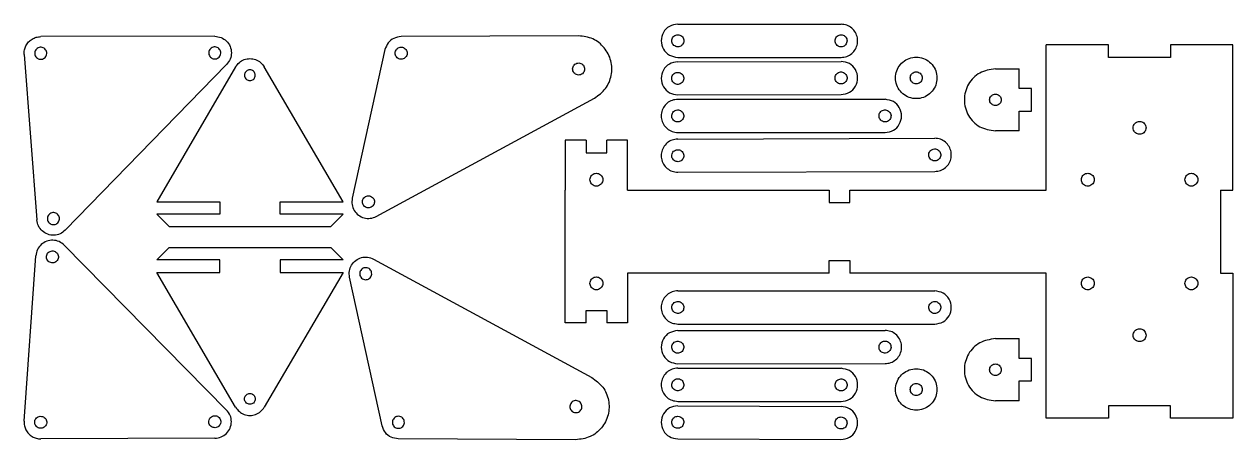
# Model space of a CAD drawing. Extents: x 10 to 504, y 10 to 111.
# Drawn here: x 10.1 to 301.7, y 10 to 110.3 of the extents above; entities that cross this region are included whole.
import ezdxf

# ---------------------------------------------------------------- set-up
doc = ezdxf.new("R2010")
doc.units = 0
doc.layers.add('Layer_1', color=7, linetype='CONTINUOUS')

msp = doc.modelspace()

# ---------------------------------------------------------------- linework, layer by layer
at = {"layer": 'Layer_1', "color": 7}
for p, q in [((167.770306, 110.270444), (207.169799, 110.258557)), ((56.042184, 107.347361), (14.042582, 107.270117)), ((143.817987, 107.465282), (101.004988, 107.269907)), ((169.194989, 106.006181), (169.194989, 106.006181)), ((208.594891, 105.995994), (208.594891, 105.995994)), ((256.69745, 70.271338), (256.69745, 105.270087)), ((271.697443, 105.270087), (256.69745, 105.270087)), ((271.697443, 102.269983), (271.697443, 105.270087)), ((286.697436, 105.270087), (286.697436, 102.269983)), ((301.697164, 105.270087), (286.697436, 105.270087)), ((301.697164, 70.271338), (301.697164, 105.270087)), ((10.061776, 102.964595), (13.117224, 63.081498)), ((12.643364, 103.621716), (12.643364, 103.621716)), ((54.643327, 103.700615), (54.643327, 103.700615)), ((97.117048, 104.131451), (89.216715, 68.290752)), ((102.457137, 103.48612), (102.457137, 103.48612)), ((167.767995, 102.269113), (207.168073, 102.259809)), ((286.697436, 102.269983), (271.697443, 102.269983)), ((19.969806, 60.593769), (58.914525, 100.556695)), ((61.080407, 99.979848), (42.032032, 67.458441)), ((64.53199, 99.258365), (64.53199, 99.258365)), ((87.032011, 67.458441), (67.983372, 99.979848)), ((145.288453, 99.682163), (145.288453, 99.682163)), ((167.757187, 101.209962), (207.156979, 101.309063)), ((244.41454, 99.526259), (250.114527, 99.526259)), ((250.114527, 94.724081), (250.114527, 99.526259)), ((169.211968, 97.085954), (169.211968, 97.085954)), ((208.611789, 97.185504), (208.611789, 97.185504)), ((226.763882, 97.316867), (226.763882, 97.316867)), ((230.313875, 97.316867), (230.313875, 97.316867)), ((253.114525, 94.724081), (250.114527, 94.724081)), ((253.114525, 89.323946), (253.114525, 94.724081)), ((95.028257, 63.914056), (147.665585, 92.432361)), ((167.773694, 92.151326), (217.77351, 92.155451)), ((167.777363, 93.209827), (207.177129, 93.30893)), ((245.814526, 92.025125), (245.814526, 92.025125)), ((250.114527, 84.524414), (250.114527, 89.323946)), ((250.114527, 89.323946), (253.114525, 89.323946)), ((168.786001, 87.112751), (168.786001, 87.112751)), ((218.78594, 87.11709), (218.78594, 87.11709)), ((280.74732, 85.270141), (280.74732, 85.270141)), ((145.636967, 82.270169), (140.636881, 82.270169)), ((140.636881, 82.270169), (140.636881, 70.271338)), ((145.636967, 82.270169), (145.636967, 79.2698)), ((155.636874, 82.270169), (150.637053, 82.270169)), ((150.637053, 79.2698), (150.637053, 82.270169)), ((155.636874, 70.271338), (155.636874, 82.270169)), ((167.760188, 82.563822), (229.758715, 82.752276)), ((167.774244, 84.151026), (217.773986, 84.155227)), ((250.114527, 84.524414), (244.41454, 84.524414)), ((145.636967, 79.2698), (150.637053, 79.2698)), ((168.822616, 79.563475), (168.822616, 79.563475)), ((230.822265, 79.750951), (230.822265, 79.750951)), ((167.784561, 74.563642), (229.783089, 74.752096)), ((140.636881, 50.271524), (140.636881, 70.271338)), ((149.686983, 72.770164), (149.686983, 72.770164)), ((155.636874, 70.271338), (204.297461, 70.271338)), ((204.297461, 70.271338), (204.297461, 67.270969)), ((209.297467, 67.270969), (209.297467, 70.271338)), ((209.297467, 70.271338), (256.69745, 70.271338)), ((268.247347, 72.770164), (268.247347, 72.770164)), ((293.247297, 72.770164), (293.247297, 72.770164)), ((298.697324, 70.271338), (301.697164, 70.271338)), ((298.697324, 70.271338), (298.697324, 50.271524)), ((42.032032, 67.458441), (57.23205, 67.458441)), ((57.23205, 67.458441), (57.23205, 64.458443)), ((71.831993, 64.458443), (71.831993, 67.458441)), ((71.831993, 67.458441), (87.032011, 67.458441)), ((94.556655, 67.646656), (94.556655, 67.646656)), ((204.297461, 67.270969), (209.297467, 67.270969)), ((57.23205, 64.458443), (42.032032, 64.458443)), ((42.032032, 64.458443), (45.032137, 61.458444)), ((87.032011, 64.458443), (71.831993, 64.458443)), ((84.031906, 61.458444), (87.032011, 64.458443)), ((15.698787, 63.738571), (15.698787, 63.738571)), ((45.032137, 61.458444), (84.031906, 61.458444)), ((19.731452, 56.974625), (58.898932, 17.231736)), ((42.031652, 53.423076), (45.031756, 56.423074)), ((45.031756, 56.423074), (84.031526, 56.423074)), ((84.031526, 56.423074), (87.03163, 53.423076)), ((10.060249, 14.550379), (12.89265, 54.451512)), ((15.441012, 54.324069), (15.441012, 54.324069)), ((57.231669, 53.423076), (42.031652, 53.423076)), ((57.231669, 50.423077), (57.231669, 53.423076)), ((87.03163, 53.423076), (71.831613, 53.423076)), ((71.831613, 53.423076), (71.831613, 50.423077)), ((94.378167, 53.627333), (147.000098, 25.082067)), ((204.297461, 50.271524), (204.297461, 53.269248)), ((204.297461, 53.269248), (209.297467, 53.269248)), ((209.297467, 53.269248), (209.297467, 50.271524)), ((42.031652, 50.423077), (57.231669, 50.423077)), ((61.080026, 17.90167), (42.031652, 50.423077)), ((87.03163, 50.423077), (67.982991, 17.90167)), ((71.831613, 50.423077), (87.03163, 50.423077)), ((93.859242, 50.529226), (93.859242, 50.529226)), ((140.636881, 38.270049), (140.636881, 50.271524)), ((155.636874, 50.271524), (155.636874, 38.270049)), ((204.297461, 50.271524), (155.636874, 50.271524)), ((256.69745, 50.271524), (209.297467, 50.271524)), ((256.69745, 15.269866), (256.69745, 50.271524)), ((298.697324, 50.271524), (301.697164, 50.271524)), ((301.697164, 50.271524), (301.697164, 15.269866)), ((96.445868, 13.407885), (88.563644, 49.253735)), ((149.686983, 47.770212), (149.686983, 47.770212)), ((268.247347, 47.770212), (268.247347, 47.770212)), ((293.247297, 47.770212), (293.247297, 47.770212)), ((167.772426, 45.972859), (229.773497, 45.958068)), ((145.636967, 38.270049), (145.636967, 41.270417)), ((145.636967, 41.270417), (150.637053, 41.270417)), ((150.637053, 41.270417), (150.637053, 38.270049)), ((168.754787, 43.038539), (168.754787, 43.038539)), ((230.75476, 43.024585), (230.75476, 43.024585)), ((145.636967, 38.270049), (140.636881, 38.270049)), ((155.636874, 38.270049), (150.637053, 38.270049)), ((167.771559, 37.971977), (229.770577, 37.958862)), ((167.769407, 36.385227), (217.770073, 36.417208)), ((280.74732, 35.270235), (280.74732, 35.270235)), ((244.414221, 34.447739), (250.114207, 34.447739)), ((250.114207, 29.645561), (250.114207, 34.447739)), ((168.815349, 31.378261), (168.815349, 31.378261)), ((218.815289, 31.409618), (218.815289, 31.409618)), ((253.114206, 29.645561), (250.114207, 29.645561)), ((253.114206, 24.245426), (253.114206, 29.645561)), ((167.774753, 28.385358), (217.775305, 28.417449)), ((167.779418, 27.326699), (207.179496, 27.286619)), ((245.814207, 26.946604), (245.814207, 26.946604)), ((169.108199, 23.897665), (169.108199, 23.897665)), ((208.508086, 23.857532), (208.508086, 23.857532)), ((250.114207, 19.445894), (250.114207, 24.245426)), ((250.114207, 24.245426), (253.114206, 24.245426)), ((226.764574, 22.183949), (226.764574, 22.183949)), ((230.314566, 22.183949), (230.314566, 22.183949)), ((64.531609, 18.623153), (64.531609, 18.623153)), ((144.574074, 18.467032), (144.574074, 18.467032)), ((167.770798, 19.327809), (207.170609, 19.287615)), ((167.780823, 18.267045), (207.179981, 18.110065)), ((250.114207, 19.445894), (244.414221, 19.445894)), ((286.697436, 18.270235), (271.697443, 18.270235)), ((271.697443, 18.270235), (271.697443, 15.269866)), ((286.697436, 15.269866), (286.697436, 18.270235)), ((101.740755, 14.685648), (101.740755, 14.685648)), ((169.145246, 14.710458), (169.145246, 14.710458)), ((271.697443, 15.269866), (256.69745, 15.269866)), ((301.697164, 15.269866), (286.697436, 15.269866)), ((12.608764, 14.424596), (12.608764, 14.424596)), ((54.608408, 14.580603), (54.608408, 14.580603)), ((208.5449, 14.551636), (208.5449, 14.551636)), ((56.064634, 10.423757), (14.065144, 10.268132)), ((143.144722, 10.04991), (100.331559, 10.269205)), ((167.747847, 10.269364), (207.147686, 10.109824))]:
    msp.add_line(p, q, dxfattribs=at)
for points, knots in [([(167.770129, 110.269508), (167.065407, 110.159235), (165.676847, 109.941959), (164.148318, 108.351346), (163.581594, 106.270594), (164.147249, 104.189551), (165.674961, 102.598153), (167.063409, 102.380163), (167.768074, 102.269529)], [0, 0, 0, 0, 2.090407, 4.118865, 6.209271, 8.299678, 10.328136, 12.418543, 12.418543, 12.418543, 12.418543]), ([(207.167976, 102.259343), (207.635923, 102.30669), (208.565113, 102.400706), (209.79353, 103.136411), (210.707046, 104.214391), (211.191776, 105.549945), (211.19214, 106.966651), (210.708097, 108.302455), (209.795134, 109.380903), (208.567096, 110.11724), (207.637954, 110.211734), (207.170031, 110.259321)], [0, 0, 0, 0, 1.396561, 2.773115, 4.169676, 5.566236, 6.942791, 8.339352, 9.735912, 11.112467, 12.509027, 12.509027, 12.509027, 12.509027]), ([(10.061627, 102.963977), (10.062813, 103.331914), (10.065174, 104.064457), (10.446063, 105.111019), (11.074674, 106.020389), (11.93206, 106.718241), (12.945603, 107.179866), (13.675715, 107.23955), (14.04243, 107.269528)], [0, 0, 0, 0, 1.096799, 2.183672, 3.280471, 4.377269, 5.464143, 6.560942, 6.560942, 6.560942, 6.560942]), ([(56.042384, 107.348402), (56.566774, 107.289154), (57.606295, 107.171704), (58.934067, 106.258731), (59.831585, 104.947662), (60.147046, 103.390444), (59.877174, 101.801838), (59.237326, 100.974195), (58.914553, 100.556688)], [0, 0, 0, 0, 1.56274, 3.097891, 4.660632, 6.223372, 7.758523, 9.321263, 9.321263, 9.321263, 9.321263]), ([(101.005017, 107.270019), (100.404138, 107.186241), (99.216059, 107.020592), (97.738037, 105.82732), (97.325667, 104.700856), (97.117108, 104.131139)], [0, 0, 0, 0, 1.79759, 3.554258, 5.351847, 5.351847, 5.351847, 5.351847]), ([(147.665595, 92.432148), (148.635036, 93.133387), (150.552555, 94.520414), (151.957694, 97.910802), (151.867196, 101.516732), (150.214317, 104.722806), (147.353226, 107.02135), (145.005142, 107.316693), (143.818022, 107.466009)], [0, 0, 0, 0, 3.530287, 6.982787, 10.513074, 14.04336, 17.495861, 21.026147, 21.026147, 21.026147, 21.026147]), ([(169.194989, 106.006181), (169.20874, 106.176034), (169.236046, 106.513309), (169.05438, 106.999238), (168.730164, 107.395447), (168.286159, 107.655827), (167.781217, 107.749081), (167.274165, 107.664346), (166.827155, 107.41057), (166.493794, 107.019757), (166.313685, 106.538309), (166.309947, 106.024289), (166.481726, 105.540185), (166.808604, 105.143485), (167.251942, 104.883229), (167.756884, 104.789974), (168.264603, 104.874586), (168.708951, 105.128854), (169.0522, 105.517841), (169.147164, 105.84262), (169.194989, 106.006181)], [0, 0, 0, 0, 0.505997, 1.004752, 1.510749, 2.016746, 2.515501, 3.021498, 3.527495, 4.02625, 4.532247, 5.038243, 5.536999, 6.042995, 6.548992, 7.047747, 7.553744, 8.059741, 8.558496, 9.064493, 9.064493, 9.064493, 9.064493]), ([(208.594891, 105.995994), (208.608642, 106.165847), (208.635949, 106.503123), (208.454282, 106.989052), (208.130066, 107.385261), (207.686062, 107.64564), (207.181119, 107.738895), (206.674067, 107.65416), (206.227057, 107.400383), (205.893696, 107.009571), (205.713588, 106.528123), (205.709849, 106.014102), (205.881629, 105.529999), (206.208506, 105.133299), (206.651844, 104.873042), (207.156786, 104.779788), (207.664505, 104.8644), (208.108854, 105.118668), (208.452102, 105.507654), (208.547067, 105.832434), (208.594891, 105.995994)], [0, 0, 0, 0, 0.505997, 1.004752, 1.510749, 2.016746, 2.515501, 3.021498, 3.527495, 4.02625, 4.532247, 5.038243, 5.536999, 6.042995, 6.548992, 7.047747, 7.553744, 8.059741, 8.558496, 9.064493, 9.064493, 9.064493, 9.064493]), ([(12.643364, 103.621716), (12.701347, 103.781957), (12.816483, 104.100147), (13.18344, 104.466853), (13.642854, 104.692769), (14.154879, 104.74539), (14.652985, 104.620667), (15.079138, 104.333133), (15.380507, 103.916722), (15.521604, 103.422802), (15.485653, 102.910025), (15.275721, 102.440812), (14.918517, 102.071664), (14.456478, 101.846405), (13.94511, 101.79362), (13.447005, 101.918342), (13.020193, 102.206041), (12.721449, 102.621795), (12.570599, 103.118157), (12.618993, 103.453059), (12.643364, 103.621716)], [0, 0, 0, 0, 0.505998, 1.004755, 1.510753, 2.016751, 2.515507, 3.021505, 3.527503, 4.02626, 4.532258, 5.038256, 5.537012, 6.04301, 6.549008, 7.047765, 7.553763, 8.059761, 8.558518, 9.064516, 9.064516, 9.064516, 9.064516]), ([(54.643327, 103.700615), (54.70131, 103.860856), (54.816445, 104.179046), (55.183403, 104.545752), (55.642817, 104.771668), (56.154842, 104.824289), (56.652947, 104.699566), (57.079101, 104.412032), (57.38047, 103.995621), (57.521567, 103.501701), (57.485616, 102.988924), (57.275683, 102.519711), (56.91848, 102.150562), (56.456441, 101.925304), (55.945073, 101.872519), (55.446967, 101.997241), (55.020156, 102.28494), (54.721412, 102.700694), (54.570562, 103.197056), (54.618956, 103.531957), (54.643327, 103.700615)], [0, 0, 0, 0, 0.505998, 1.004755, 1.510753, 2.016751, 2.515507, 3.021505, 3.527503, 4.02626, 4.532258, 5.038256, 5.537012, 6.04301, 6.549008, 7.047765, 7.553763, 8.059761, 8.558518, 9.064516, 9.064516, 9.064516, 9.064516]), ([(102.457137, 103.48612), (102.414747, 103.651172), (102.330572, 103.978914), (102.000372, 104.379037), (101.564673, 104.647857), (101.06003, 104.749209), (100.55228, 104.6727), (100.10058, 104.427244), (99.760765, 104.041568), (99.573074, 103.563409), (99.559816, 103.049546), (99.723907, 102.562406), (100.044165, 102.160786), (100.48254, 101.892368), (100.986513, 101.790915), (101.494263, 101.867424), (101.946634, 102.112981), (102.283772, 102.498254), (102.481406, 102.977912), (102.465265, 103.315905), (102.457137, 103.48612)], [0, 0, 0, 0, 0.505997, 1.004752, 1.510749, 2.016746, 2.515501, 3.021498, 3.527495, 4.02625, 4.532247, 5.038244, 5.536999, 6.042996, 6.548993, 7.047748, 7.553745, 8.059742, 8.558497, 9.064494, 9.064494, 9.064494, 9.064494]), ([(230.313875, 97.316867), (230.254136, 97.901439), (230.135511, 99.062217), (229.21518, 100.596203), (227.867658, 101.736681), (226.199007, 102.341553), (224.42838, 102.341553), (222.762066, 101.736681), (221.405214, 100.596203), (220.519553, 99.062217), (220.210325, 97.316867), (220.519553, 95.571517), (221.405214, 94.037532), (222.762066, 92.897053), (224.42838, 92.292182), (226.199007, 92.292182), (227.867658, 92.897053), (229.21518, 94.037532), (230.135511, 95.571517), (230.254136, 96.732295), (230.313875, 97.316867)], [0, 0, 0, 0, 1.744817, 3.464663, 5.20948, 6.954297, 8.674143, 10.41896, 12.163778, 13.883624, 15.628441, 17.373258, 19.093104, 20.837921, 22.582738, 24.302584, 26.047401, 27.792218, 29.512064, 31.256881, 31.256881, 31.256881, 31.256881]), ([(61.080465, 99.979981), (61.356166, 100.35724), (61.903668, 101.106419), (63.148726, 101.792654), (64.531989, 102.041802), (65.915251, 101.792654), (67.160309, 101.106419), (67.707811, 100.35724), (67.983512, 99.979981)], [0, 0, 0, 0, 1.38753, 2.755424, 4.142954, 5.530483, 6.898377, 8.285907, 8.285907, 8.285907, 8.285907]), ([(64.53199, 99.258365), (64.683979, 99.242833), (64.985781, 99.211991), (65.384618, 98.972704), (65.681142, 98.622348), (65.838409, 98.188499), (65.838409, 97.728135), (65.681142, 97.294893), (65.384618, 96.942111), (64.985781, 96.711839), (64.53199, 96.63144), (64.078198, 96.711839), (63.679362, 96.942111), (63.382837, 97.294893), (63.22557, 97.728135), (63.22557, 98.188499), (63.382837, 98.622348), (63.679362, 98.972704), (64.078198, 99.211991), (64.380001, 99.242833), (64.53199, 99.258365)], [0, 0, 0, 0, 0.453653, 0.900813, 1.354466, 1.808119, 2.255279, 2.708932, 3.162585, 3.609745, 4.063398, 4.517051, 4.964211, 5.417864, 5.871517, 6.318677, 6.77233, 7.225983, 7.673143, 8.126796, 8.126796, 8.126796, 8.126796]), ([(145.288453, 99.682163), (145.246063, 99.847215), (145.161888, 100.174957), (144.831688, 100.575079), (144.395989, 100.8439), (143.891346, 100.945252), (143.383596, 100.868743), (142.931895, 100.623287), (142.592081, 100.237611), (142.40439, 99.759451), (142.391132, 99.245588), (142.555223, 98.758449), (142.875481, 98.356828), (143.313856, 98.088411), (143.817829, 97.986958), (144.325579, 98.063467), (144.77795, 98.309024), (145.115088, 98.694297), (145.312722, 99.173954), (145.296581, 99.511948), (145.288453, 99.682163)], [0, 0, 0, 0, 0.505997, 1.004752, 1.510749, 2.016746, 2.515501, 3.021498, 3.527495, 4.02625, 4.532247, 5.038244, 5.536999, 6.042996, 6.548993, 7.047748, 7.553745, 8.059742, 8.558497, 9.064494, 9.064494, 9.064494, 9.064494]), ([(167.757154, 101.209673), (167.053019, 101.097166), (165.665606, 100.875486), (164.142421, 99.280797), (163.581843, 97.199121), (164.152933, 95.120304), (165.684158, 93.533333), (167.072674, 93.318667), (167.777368, 93.20972)], [0, 0, 0, 0, 2.089759, 4.117622, 6.207381, 8.29714, 10.325002, 12.414762, 12.414762, 12.414762, 12.414762]), ([(207.177187, 93.30927), (207.881318, 93.421781), (209.268724, 93.643468), (210.791896, 95.238154), (211.352469, 97.319822), (210.781384, 99.39863), (209.250172, 100.985598), (207.861664, 101.200272), (207.156974, 101.309223)], [0, 0, 0, 0, 2.08975, 4.117604, 6.207354, 8.297105, 10.324958, 12.414709, 12.414709, 12.414709, 12.414709]), ([(244.414529, 99.525121), (243.093152, 99.318096), (240.48956, 98.910181), (237.624085, 95.926997), (236.562383, 92.025138), (237.624085, 88.123279), (240.48956, 85.140095), (243.093152, 84.73218), (244.414529, 84.525155)], [0, 0, 0, 0, 3.919691, 7.723213, 11.642903, 15.562594, 19.366116, 23.285807, 23.285807, 23.285807, 23.285807]), ([(169.211968, 97.085954), (169.209173, 97.25634), (169.203622, 97.594674), (168.975659, 98.060681), (168.614525, 98.423559), (168.147349, 98.639625), (167.63574, 98.68344), (167.139303, 98.549902), (166.719029, 98.253946), (166.425165, 97.832629), (166.292625, 97.335975), (166.338784, 96.824018), (166.556729, 96.358868), (166.920559, 95.995759), (167.38706, 95.779752), (167.898669, 95.735936), (168.395781, 95.869417), (168.813359, 96.165604), (169.117241, 96.586063), (169.180241, 96.918525), (169.211968, 97.085954)], [0, 0, 0, 0, 0.505997, 1.004752, 1.510749, 2.016746, 2.515502, 3.021499, 3.527496, 4.026251, 4.532248, 5.038245, 5.537, 6.042997, 6.548994, 7.04775, 7.553747, 8.059744, 8.558499, 9.064496, 9.064496, 9.064496, 9.064496]), ([(208.611789, 97.185504), (208.608994, 97.35589), (208.603443, 97.694223), (208.37548, 98.160231), (208.014346, 98.523109), (207.54717, 98.739174), (207.035561, 98.78299), (206.539124, 98.649451), (206.11885, 98.353495), (205.824986, 97.932178), (205.692446, 97.435525), (205.738605, 96.923568), (205.95655, 96.458418), (206.32038, 96.095309), (206.786881, 95.879302), (207.29849, 95.835486), (207.795602, 95.968967), (208.21318, 96.265154), (208.517062, 96.685613), (208.580062, 97.018075), (208.611789, 97.185504)], [0, 0, 0, 0, 0.505997, 1.004752, 1.510749, 2.016746, 2.515502, 3.021499, 3.527496, 4.026251, 4.532248, 5.038245, 5.537, 6.042997, 6.548994, 7.04775, 7.553747, 8.059744, 8.558499, 9.064496, 9.064496, 9.064496, 9.064496]), ([(226.763882, 97.316867), (226.746558, 97.486393), (226.712157, 97.823019), (226.445261, 98.267875), (226.05448, 98.598613), (225.570571, 98.774026), (225.057089, 98.774026), (224.573858, 98.598613), (224.18037, 98.267875), (223.923529, 97.823019), (223.833853, 97.316867), (223.923529, 96.810716), (224.18037, 96.36586), (224.573858, 96.035121), (225.057089, 95.859708), (225.570571, 95.859708), (226.05448, 96.035121), (226.445261, 96.36586), (226.712157, 96.810716), (226.746558, 97.147341), (226.763882, 97.316867)], [0, 0, 0, 0, 0.505997, 1.004752, 1.510749, 2.016746, 2.515502, 3.021499, 3.527495, 4.026251, 4.532248, 5.038245, 5.537, 6.042997, 6.548994, 7.047749, 7.553746, 8.059743, 8.558499, 9.064496, 9.064496, 9.064496, 9.064496]), ([(245.814526, 92.025125), (245.797861, 92.188858), (245.764769, 92.51398), (245.507125, 92.943694), (245.129774, 93.263192), (244.662434, 93.432649), (244.166518, 93.432649), (243.69983, 93.263192), (243.319876, 92.943694), (243.071904, 92.51398), (242.985639, 92.025125), (243.071904, 91.53627), (243.319876, 91.106555), (243.69983, 90.787058), (244.166518, 90.6176), (244.662434, 90.6176), (245.129774, 90.787058), (245.507125, 91.106555), (245.764769, 91.53627), (245.797861, 91.861392), (245.814526, 92.025125)], [0, 0, 0, 0, 0.488684, 0.97037, 1.459054, 1.947738, 2.429424, 2.918108, 3.406792, 3.888479, 4.377162, 4.865846, 5.347533, 5.836217, 6.324901, 6.806587, 7.295271, 7.783955, 8.265641, 8.754325, 8.754325, 8.754325, 8.754325]), ([(167.772836, 92.150349), (167.305104, 92.102611), (166.376333, 92.007818), (165.148909, 91.271513), (164.236371, 90.193391), (163.752444, 88.85811), (163.752561, 87.441931), (164.236707, 86.10673), (165.149423, 85.028758), (166.376968, 84.292655), (167.305754, 84.198015), (167.773495, 84.150354)], [0, 0, 0, 0, 1.396056, 2.772127, 4.168183, 5.564239, 6.94031, 8.336366, 9.732422, 11.108492, 12.504548, 12.504548, 12.504548, 12.504548]), ([(217.773451, 84.154714), (218.477677, 84.265679), (219.865278, 84.484324), (221.391757, 86.075176), (221.957187, 88.155056), (221.391405, 90.234841), (219.864656, 91.825435), (218.477019, 92.043844), (217.772774, 92.15469)], [0, 0, 0, 0, 2.089336, 4.116809, 6.206145, 8.295481, 10.322954, 12.412291, 12.412291, 12.412291, 12.412291]), ([(168.786001, 87.112751), (168.89521, 87.243565), (169.112066, 87.503323), (169.243967, 88.005052), (169.207671, 88.515719), (168.995173, 88.984529), (168.636495, 89.351971), (168.173424, 89.575236), (167.661891, 89.625783), (167.164148, 89.498834), (166.739311, 89.209448), (166.439755, 88.791718), (166.30083, 88.297184), (166.339017, 87.78458), (166.551041, 87.316256), (166.909719, 86.948814), (167.373264, 86.725064), (167.882906, 86.676453), (168.387673, 86.796207), (168.652588, 87.00673), (168.786001, 87.112751)], [0, 0, 0, 0, 0.505997, 1.004753, 1.51075, 2.016747, 2.515502, 3.021499, 3.527497, 4.026252, 4.532249, 5.038246, 5.537002, 6.042999, 6.548996, 7.047751, 7.553749, 8.059746, 8.558501, 9.064498, 9.064498, 9.064498, 9.064498]), ([(218.78594, 87.11709), (218.895149, 87.247905), (219.112005, 87.507663), (219.243906, 88.009392), (219.20761, 88.520059), (218.995112, 88.988869), (218.636434, 89.356311), (218.173363, 89.579576), (217.66183, 89.630123), (217.164087, 89.503174), (216.73925, 89.213787), (216.439694, 88.796058), (216.30077, 88.301524), (216.338956, 87.78892), (216.55098, 87.320596), (216.909659, 86.953154), (217.373203, 86.729403), (217.882845, 86.680793), (218.387612, 86.800547), (218.652527, 87.01107), (218.78594, 87.11709)], [0, 0, 0, 0, 0.505997, 1.004753, 1.51075, 2.016747, 2.515502, 3.021499, 3.527497, 4.026252, 4.532249, 5.038246, 5.537002, 6.042999, 6.548996, 7.047751, 7.553749, 8.059746, 8.558501, 9.064498, 9.064498, 9.064498, 9.064498]), ([(280.74732, 85.270141), (280.728801, 85.451358), (280.692027, 85.811199), (280.406725, 86.286735), (279.988993, 86.640283), (279.471711, 86.827794), (278.922816, 86.827794), (278.406259, 86.640283), (277.985634, 86.286735), (277.711079, 85.811199), (277.615219, 85.270141), (277.711079, 84.729082), (277.985634, 84.253546), (278.406259, 83.899998), (278.922816, 83.712487), (279.471711, 83.712487), (279.988993, 83.899998), (280.406725, 84.253546), (280.692027, 84.729082), (280.728801, 85.088923), (280.74732, 85.270141)], [0, 0, 0, 0, 0.540894, 1.074046, 1.614939, 2.155833, 2.688985, 3.229879, 3.770772, 4.303925, 4.844818, 5.385712, 5.918864, 6.459758, 7.000652, 7.533804, 8.074698, 8.615591, 9.148744, 9.689637, 9.689637, 9.689637, 9.689637]), ([(167.759995, 82.564004), (167.292484, 82.514799), (166.364152, 82.417093), (165.139194, 81.67711), (164.230075, 80.596377), (163.750217, 79.259854), (163.754498, 77.843891), (164.24243, 76.510294), (165.158069, 75.435079), (166.387479, 74.702518), (167.316385, 74.610428), (167.784185, 74.564051)], [0, 0, 0, 0, 1.395855, 2.771732, 4.167587, 5.563441, 6.939319, 8.335174, 9.731028, 11.106906, 12.50276, 12.50276, 12.50276, 12.50276]), ([(229.783834, 74.751527), (230.25141, 74.800658), (231.179868, 74.898216), (232.405065, 75.638141), (233.314382, 76.718929), (233.794353, 78.055594), (233.790071, 79.471727), (233.302025, 80.805465), (232.386189, 81.880734), (231.156539, 82.613237), (230.227508, 82.705178), (229.759644, 82.75148)], [0, 0, 0, 0, 1.396018, 2.772052, 4.16807, 5.564088, 6.940122, 8.33614, 9.732158, 11.108192, 12.50421, 12.50421, 12.50421, 12.50421]), ([(168.822616, 79.563475), (168.693214, 79.674354), (168.436261, 79.894525), (167.936265, 80.032855), (167.425175, 80.003115), (166.953676, 79.796652), (166.581662, 79.442718), (166.352472, 78.982551), (166.295364, 78.471709), (166.415915, 77.972378), (166.699825, 77.543861), (167.113676, 77.238969), (167.606387, 77.093709), (168.119438, 77.125314), (168.590445, 77.331311), (168.96246, 77.685244), (169.192141, 78.145879), (169.247288, 78.654855), (169.134022, 79.161117), (168.926916, 79.428713), (168.822616, 79.563475)], [0, 0, 0, 0, 0.505997, 1.004753, 1.51075, 2.016747, 2.515503, 3.0215, 3.527497, 4.026252, 4.53225, 5.038247, 5.537002, 6.042999, 6.548997, 7.047752, 7.553749, 8.059746, 8.558502, 9.064499, 9.064499, 9.064499, 9.064499]), ([(230.822265, 79.750951), (230.692863, 79.86183), (230.43591, 80.082002), (229.935914, 80.220331), (229.424824, 80.190591), (228.953326, 79.984128), (228.581311, 79.630195), (228.352121, 79.170027), (228.295013, 78.659186), (228.415564, 78.159854), (228.699474, 77.731338), (229.113325, 77.426446), (229.606036, 77.281186), (230.119087, 77.312791), (230.590094, 77.518787), (230.962109, 77.87272), (231.19179, 78.333355), (231.246937, 78.842331), (231.133671, 79.348593), (230.926565, 79.616189), (230.822265, 79.750951)], [0, 0, 0, 0, 0.505997, 1.004753, 1.51075, 2.016747, 2.515503, 3.0215, 3.527497, 4.026252, 4.53225, 5.038247, 5.537002, 6.042999, 6.548997, 7.047752, 7.553749, 8.059746, 8.558502, 9.064499, 9.064499, 9.064499, 9.064499]), ([(149.686983, 72.770164), (149.668623, 72.951518), (149.632166, 73.311627), (149.346989, 73.787674), (148.929141, 74.141644), (148.411556, 74.329395), (147.8623, 74.329395), (147.345434, 74.141644), (146.924719, 73.787674), (146.650196, 73.311627), (146.55516, 72.770164), (146.650196, 72.228701), (146.924719, 71.752654), (147.345434, 71.398684), (147.8623, 71.210933), (148.411556, 71.210933), (148.929141, 71.398684), (149.346989, 71.752654), (149.632166, 72.228701), (149.668623, 72.58881), (149.686983, 72.770164)], [0, 0, 0, 0, 0.541241, 1.074727, 1.615969, 2.15721, 2.690696, 3.231938, 3.773179, 4.306665, 4.847907, 5.389148, 5.922634, 6.463875, 7.005117, 7.538603, 8.079844, 8.621086, 9.154572, 9.695813, 9.695813, 9.695813, 9.695813]), ([(268.247347, 72.770164), (268.228827, 72.951382), (268.192054, 73.311223), (267.906751, 73.786759), (267.489019, 74.140307), (266.971737, 74.327817), (266.422842, 74.327817), (265.906285, 74.140307), (265.48566, 73.786759), (265.211106, 73.311223), (265.115245, 72.770164), (265.211106, 72.229106), (265.48566, 71.75357), (265.906285, 71.400021), (266.422842, 71.212511), (266.971737, 71.212511), (267.489019, 71.400021), (267.906751, 71.75357), (268.192054, 72.229106), (268.228827, 72.588947), (268.247347, 72.770164)], [0, 0, 0, 0, 0.540894, 1.074046, 1.614939, 2.155833, 2.688985, 3.229879, 3.770772, 4.303925, 4.844818, 5.385712, 5.918864, 6.459758, 7.000651, 7.533804, 8.074697, 8.615591, 9.148743, 9.689637, 9.689637, 9.689637, 9.689637]), ([(293.247297, 72.770164), (293.228777, 72.951382), (293.192004, 73.311223), (292.906701, 73.786759), (292.488969, 74.140307), (291.971687, 74.327817), (291.422792, 74.327817), (290.906235, 74.140307), (290.48561, 73.786759), (290.211056, 73.311223), (290.115195, 72.770164), (290.211056, 72.229106), (290.48561, 71.75357), (290.906235, 71.400021), (291.422792, 71.212511), (291.971687, 71.212511), (292.488969, 71.400021), (292.906701, 71.75357), (293.192004, 72.229106), (293.228777, 72.588947), (293.247297, 72.770164)], [0, 0, 0, 0, 0.540894, 1.074046, 1.614939, 2.155833, 2.688985, 3.229879, 3.770772, 4.303925, 4.844818, 5.385712, 5.918864, 6.459758, 7.000651, 7.533804, 8.074697, 8.615591, 9.148743, 9.689637, 9.689637, 9.689637, 9.689637]), ([(89.216627, 68.291675), (89.162466, 67.780837), (89.055055, 66.767752), (89.624389, 65.307627), (90.655598, 64.15543), (92.047606, 63.482181), (93.608141, 63.337842), (94.552258, 63.720624), (95.02832, 63.913637)], [0, 0, 0, 0, 1.52223, 3.018857, 4.541086, 6.063316, 7.559943, 9.082172, 9.082172, 9.082172, 9.082172]), ([(94.556655, 67.646656), (94.514265, 67.811708), (94.43009, 68.13945), (94.09989, 68.539573), (93.664191, 68.808393), (93.159548, 68.909745), (92.651798, 68.833237), (92.200098, 68.587781), (91.860283, 68.202104), (91.672592, 67.723945), (91.659334, 67.210082), (91.823425, 66.722942), (92.143683, 66.321322), (92.582058, 66.052905), (93.086031, 65.951451), (93.593781, 66.02796), (94.046152, 66.273517), (94.38329, 66.65879), (94.580924, 67.138448), (94.564783, 67.476441), (94.556655, 67.646656)], [0, 0, 0, 0, 0.505997, 1.004752, 1.510749, 2.016746, 2.515501, 3.021498, 3.527495, 4.02625, 4.532247, 5.038244, 5.536999, 6.042996, 6.548993, 7.047748, 7.553745, 8.059742, 8.558497, 9.064494, 9.064494, 9.064494, 9.064494]), ([(15.698787, 63.738571), (15.75677, 63.898812), (15.871905, 64.217002), (16.238863, 64.583708), (16.698277, 64.809624), (17.210302, 64.862245), (17.708407, 64.737522), (18.134561, 64.449988), (18.43593, 64.033577), (18.577027, 63.539657), (18.541076, 63.02688), (18.331143, 62.557667), (17.97394, 62.188518), (17.5119, 61.96326), (17.000533, 61.910475), (16.502427, 62.035197), (16.075616, 62.322896), (15.776872, 62.73865), (15.626022, 63.235012), (15.674416, 63.569913), (15.698787, 63.738571)], [0, 0, 0, 0, 0.505998, 1.004755, 1.510753, 2.016751, 2.515507, 3.021505, 3.527503, 4.02626, 4.532258, 5.038256, 5.537012, 6.04301, 6.549008, 7.047765, 7.553763, 8.059761, 8.558518, 9.064516, 9.064516, 9.064516, 9.064516]), ([(19.970015, 60.594644), (19.571208, 60.267811), (18.780349, 59.619681), (17.240831, 59.295704), (15.706674, 59.531011), (14.378512, 60.334125), (13.404843, 61.569862), (13.213525, 62.574316), (13.11705, 63.080832)], [0, 0, 0, 0, 1.527781, 3.029693, 4.557474, 6.085255, 7.587166, 9.114948, 9.114948, 9.114948, 9.114948]), ([(19.731493, 56.974674), (19.330867, 57.299276), (18.536398, 57.942984), (16.995089, 58.258358), (15.462265, 58.014481), (14.138608, 57.203952), (13.171861, 55.962784), (12.986166, 54.957271), (12.892525, 54.450221)], [0, 0, 0, 0, 1.527787, 3.029703, 4.55749, 6.085277, 7.587193, 9.11498, 9.11498, 9.11498, 9.11498]), ([(15.441012, 54.324069), (15.439871, 54.153664), (15.437605, 53.815293), (15.654742, 53.344144), (16.007396, 52.97302), (16.469456, 52.74622), (16.979916, 52.690598), (17.479305, 52.812633), (17.906304, 53.098801), (18.209823, 53.513217), (18.3538, 54.006675), (18.31948, 54.519562), (18.112338, 54.989623), (17.756994, 55.361039), (17.295608, 55.587766), (16.785148, 55.643388), (16.285085, 55.521427), (15.860776, 55.234966), (15.547262, 54.821639), (15.476599, 54.490721), (15.441012, 54.324069)], [0, 0, 0, 0, 0.505997, 1.004752, 1.510749, 2.016746, 2.515501, 3.021498, 3.527494, 4.026249, 4.532246, 5.038243, 5.536998, 6.042995, 6.548992, 7.047747, 7.553744, 8.059741, 8.558496, 9.064493, 9.064493, 9.064493, 9.064493]), ([(88.56403, 49.252553), (88.510134, 49.763421), (88.403248, 50.776565), (88.973343, 52.236399), (90.005156, 53.388064), (91.397521, 54.060587), (92.958138, 54.204109), (93.902057, 53.82083), (94.378019, 53.627565)], [0, 0, 0, 0, 1.522235, 3.018868, 4.541103, 6.063338, 7.559971, 9.082206, 9.082206, 9.082206, 9.082206]), ([(93.859242, 50.529226), (93.89148, 50.361894), (93.955493, 50.029625), (93.828036, 49.526748), (93.549076, 49.097471), (93.136196, 48.790114), (92.644474, 48.642219), (92.131198, 48.671016), (91.659125, 48.874406), (91.285038, 49.226433), (91.053379, 49.685307), (90.993471, 50.195838), (91.111299, 50.695819), (91.392851, 51.125875), (91.805081, 51.433037), (92.296803, 51.580932), (92.810728, 51.55233), (93.28021, 51.348161), (93.663925, 50.99903), (93.793825, 50.686578), (93.859242, 50.529226)], [0, 0, 0, 0, 0.505997, 1.004752, 1.510749, 2.016746, 2.515501, 3.021498, 3.527495, 4.02625, 4.532247, 5.038244, 5.536999, 6.042996, 6.548993, 7.047748, 7.553745, 8.059742, 8.558497, 9.064494, 9.064494, 9.064494, 9.064494]), ([(149.686983, 47.770212), (149.668623, 47.951565), (149.632166, 48.311674), (149.346989, 48.787721), (148.929141, 49.141692), (148.411556, 49.329443), (147.8623, 49.329443), (147.345434, 49.141692), (146.924719, 48.787721), (146.650196, 48.311674), (146.55516, 47.770212), (146.650196, 47.228749), (146.924719, 46.752702), (147.345434, 46.398732), (147.8623, 46.21098), (148.411556, 46.21098), (148.929141, 46.398732), (149.346989, 46.752702), (149.632166, 47.228749), (149.668623, 47.588858), (149.686983, 47.770212)], [0, 0, 0, 0, 0.541241, 1.074727, 1.615969, 2.15721, 2.690696, 3.231938, 3.773179, 4.306665, 4.847907, 5.389148, 5.922634, 6.463875, 7.005117, 7.538603, 8.079844, 8.621086, 9.154572, 9.695813, 9.695813, 9.695813, 9.695813]), ([(268.247347, 47.770212), (268.228827, 47.951429), (268.192054, 48.31127), (267.906751, 48.786806), (267.489019, 49.140354), (266.971737, 49.327865), (266.422842, 49.327865), (265.906285, 49.140354), (265.48566, 48.786806), (265.211106, 48.31127), (265.115245, 47.770212), (265.211106, 47.229153), (265.48566, 46.753617), (265.906285, 46.400069), (266.422842, 46.212558), (266.971737, 46.212558), (267.489019, 46.400069), (267.906751, 46.753617), (268.192054, 47.229153), (268.228827, 47.588994), (268.247347, 47.770212)], [0, 0, 0, 0, 0.540894, 1.074046, 1.614939, 2.155833, 2.688985, 3.229879, 3.770772, 4.303925, 4.844818, 5.385712, 5.918864, 6.459758, 7.000651, 7.533804, 8.074697, 8.615591, 9.148743, 9.689637, 9.689637, 9.689637, 9.689637]), ([(293.247297, 47.770212), (293.228777, 47.951429), (293.192004, 48.31127), (292.906701, 48.786806), (292.488969, 49.140354), (291.971687, 49.327865), (291.422792, 49.327865), (290.906235, 49.140354), (290.48561, 48.786806), (290.211056, 48.31127), (290.115195, 47.770212), (290.211056, 47.229153), (290.48561, 46.753617), (290.906235, 46.400069), (291.422792, 46.212558), (291.971687, 46.212558), (292.488969, 46.400069), (292.906701, 46.753617), (293.192004, 47.229153), (293.228777, 47.588994), (293.247297, 47.770212)], [0, 0, 0, 0, 0.540894, 1.074046, 1.614939, 2.155833, 2.688985, 3.229879, 3.770772, 4.303925, 4.844818, 5.385712, 5.918864, 6.459758, 7.000651, 7.533804, 8.074697, 8.615591, 9.148743, 9.689637, 9.689637, 9.689637, 9.689637]), ([(167.773061, 45.972259), (167.305392, 45.924573), (166.376746, 45.829881), (165.14939, 45.093878), (164.236766, 44.0161), (163.75257, 42.68114), (163.752254, 41.265169), (164.235855, 39.929993), (165.147999, 38.851809), (166.375027, 38.115258), (167.30363, 38.020153), (167.771278, 37.972258)], [0, 0, 0, 0, 1.395857, 2.771737, 4.167594, 5.56345, 6.93933, 8.335187, 9.731044, 11.106924, 12.502781, 12.502781, 12.502781, 12.502781]), ([(229.77125, 37.958303), (230.476408, 38.068167), (231.865811, 38.284635), (233.395731, 39.875575), (233.962945, 41.95737), (233.396659, 44.039418), (231.867448, 45.631039), (230.478142, 45.848127), (229.773033, 45.958305)], [0, 0, 0, 0, 2.091437, 4.120843, 6.21228, 8.303717, 10.333123, 12.42456, 12.42456, 12.42456, 12.42456]), ([(168.754787, 43.038539), (168.618383, 43.140682), (168.347527, 43.343505), (167.839526, 43.448704), (167.331491, 43.385467), (166.874567, 43.148488), (166.526596, 42.77089), (166.328117, 42.296665), (166.304678, 41.783175), (166.457757, 41.292836), (166.769194, 40.883887), (167.202173, 40.606829), (167.703359, 40.494236), (168.213229, 40.559463), (168.669693, 40.795944), (169.017664, 41.173542), (169.216602, 41.648265), (169.238208, 42.159765), (169.091942, 42.657498), (168.867711, 42.910916), (168.754787, 43.038539)], [0, 0, 0, 0, 0.505998, 1.004754, 1.510752, 2.01675, 2.515506, 3.021504, 3.527502, 4.026258, 4.532256, 5.038254, 5.53701, 6.043008, 6.549006, 7.047762, 7.55376, 8.059758, 8.558514, 9.064512, 9.064512, 9.064512, 9.064512]), ([(230.75476, 43.024585), (230.618356, 43.126728), (230.347499, 43.329552), (229.839499, 43.43475), (229.331463, 43.371514), (228.874539, 43.134535), (228.526568, 42.756936), (228.32809, 42.282711), (228.30465, 41.769221), (228.457729, 41.278883), (228.769166, 40.869934), (229.202145, 40.592875), (229.703332, 40.480283), (230.213201, 40.545509), (230.669666, 40.78199), (231.017637, 41.159589), (231.216574, 41.634312), (231.23818, 42.145812), (231.091915, 42.643544), (230.867684, 42.896963), (230.75476, 43.024585)], [0, 0, 0, 0, 0.505998, 1.004754, 1.510752, 2.01675, 2.515506, 3.021504, 3.527502, 4.026258, 4.532256, 5.038254, 5.53701, 6.043008, 6.549006, 7.047762, 7.55376, 8.059758, 8.558514, 9.064512, 9.064512, 9.064512, 9.064512]), ([(167.770041, 36.385792), (167.065062, 36.275242), (165.67601, 36.057422), (164.14773, 34.46523), (163.582404, 32.38315), (164.15036, 30.301786), (165.68065, 28.711527), (167.069975, 28.495461), (167.775093, 28.385802)], [0, 0, 0, 0, 2.091236, 4.120457, 6.211694, 8.30293, 10.332151, 12.423388, 12.423388, 12.423388, 12.423388]), ([(217.775035, 28.417158), (218.242721, 28.465176), (219.171398, 28.560526), (220.398341, 29.297524), (221.310224, 30.376129), (221.793381, 31.71163), (221.792487, 33.127754), (221.307643, 34.462643), (220.394399, 35.540096), (219.166526, 36.275543), (218.237729, 36.36972), (217.769982, 36.417147)], [0, 0, 0, 0, 1.396004, 2.772024, 4.168028, 5.564031, 6.940052, 8.336055, 9.732059, 11.10808, 12.504083, 12.504083, 12.504083, 12.504083]), ([(280.74732, 35.270235), (280.728801, 35.451453), (280.692027, 35.811294), (280.406725, 36.28683), (279.988993, 36.640378), (279.471711, 36.827888), (278.922816, 36.827888), (278.406259, 36.640378), (277.985634, 36.28683), (277.711079, 35.811294), (277.615219, 35.270235), (277.711079, 34.729176), (277.985634, 34.253641), (278.406259, 33.900092), (278.922816, 33.712582), (279.471711, 33.712582), (279.988993, 33.900092), (280.406725, 34.253641), (280.692027, 34.729176), (280.728801, 35.089018), (280.74732, 35.270235)], [0, 0, 0, 0, 0.540894, 1.074046, 1.614939, 2.155833, 2.688985, 3.229879, 3.770772, 4.303925, 4.844818, 5.385712, 5.918864, 6.459758, 7.000652, 7.533804, 8.074698, 8.615591, 9.148744, 9.689637, 9.689637, 9.689637, 9.689637]), ([(168.815349, 31.378261), (168.920686, 31.512214), (169.129853, 31.778202), (169.247025, 32.283575), (169.19581, 32.792962), (168.969693, 33.255357), (168.600423, 33.612153), (168.13102, 33.821781), (167.618228, 33.857347), (167.12441, 33.715896), (166.708217, 33.414209), (166.421005, 32.987898), (166.296602, 32.489512), (166.349763, 31.978244), (166.575392, 31.51632), (166.944663, 31.159524), (167.414553, 30.949426), (167.925399, 30.91574), (168.426448, 31.050204), (168.685094, 31.268385), (168.815349, 31.378261)], [0, 0, 0, 0, 0.505997, 1.004753, 1.510751, 2.016748, 2.515504, 3.021501, 3.527499, 4.026255, 4.532252, 5.038249, 5.537005, 6.043003, 6.549, 7.047756, 7.553753, 8.059751, 8.558507, 9.064504, 9.064504, 9.064504, 9.064504]), ([(218.815289, 31.409618), (218.920626, 31.543571), (219.129793, 31.809559), (219.246965, 32.314932), (219.19575, 32.824319), (218.969634, 33.286714), (218.600363, 33.64351), (218.130961, 33.853138), (217.618168, 33.888704), (217.12435, 33.747253), (216.708157, 33.445566), (216.420946, 33.019255), (216.296543, 32.520869), (216.349703, 32.009601), (216.575333, 31.547677), (216.944603, 31.190881), (217.414493, 30.980782), (217.925339, 30.947097), (218.426389, 31.081561), (218.685034, 31.299742), (218.815289, 31.409618)], [0, 0, 0, 0, 0.505997, 1.004753, 1.510751, 2.016748, 2.515504, 3.021501, 3.527499, 4.026255, 4.532252, 5.038249, 5.537005, 6.043003, 6.549, 7.047756, 7.553753, 8.059751, 8.558507, 9.064504, 9.064504, 9.064504, 9.064504]), ([(244.41421, 34.446601), (243.092833, 34.239575), (240.489241, 33.83166), (237.623766, 30.848477), (236.562064, 26.946618), (237.623766, 23.044758), (240.489241, 20.061575), (243.092833, 19.65366), (244.41421, 19.446635)], [0, 0, 0, 0, 3.919691, 7.723213, 11.642903, 15.562594, 19.366116, 23.285807, 23.285807, 23.285807, 23.285807]), ([(167.779262, 27.327064), (167.31127, 27.280083), (166.38199, 27.186793), (165.152981, 26.45203), (164.238617, 25.374738), (163.752856, 24.039532), (163.751414, 22.622803), (164.234457, 21.286611), (165.146626, 20.20746), (166.374138, 19.470198), (167.303226, 19.375018), (167.771121, 19.327084)], [0, 0, 0, 0, 1.396584, 2.773161, 4.169745, 5.566328, 6.942905, 8.339489, 9.736073, 11.11265, 12.509234, 12.509234, 12.509234, 12.509234]), ([(207.171006, 19.28695), (207.875803, 19.396695), (209.264512, 19.612933), (210.794222, 21.202378), (211.362518, 23.282679), (210.798457, 25.364132), (209.271985, 26.956687), (207.88372, 27.175751), (207.179147, 27.28693)], [0, 0, 0, 0, 2.090387, 4.118827, 6.209214, 8.299601, 10.328041, 12.418429, 12.418429, 12.418429, 12.418429]), ([(230.314566, 22.183949), (230.254827, 22.768521), (230.136202, 23.929299), (229.215871, 25.463285), (227.86835, 26.603763), (226.199699, 27.208635), (224.429071, 27.208635), (222.762757, 26.603763), (221.405905, 25.463285), (220.520245, 23.929299), (220.211016, 22.183949), (220.520245, 20.438599), (221.405905, 18.904613), (222.762757, 17.764135), (224.429071, 17.159263), (226.199699, 17.159263), (227.86835, 17.764135), (229.215871, 18.904613), (230.136202, 20.438599), (230.254827, 21.599377), (230.314566, 22.183949)], [0, 0, 0, 0, 1.744817, 3.464663, 5.20948, 6.954297, 8.674143, 10.41896, 12.163778, 13.883624, 15.628441, 17.373258, 19.093104, 20.837921, 22.582738, 24.302584, 26.047401, 27.792218, 29.512064, 31.256881, 31.256881, 31.256881, 31.256881]), ([(245.814207, 26.946604), (245.797542, 27.110338), (245.76445, 27.435459), (245.506805, 27.865174), (245.129454, 28.184671), (244.662114, 28.354129), (244.166198, 28.354129), (243.69951, 28.184671), (243.319556, 27.865174), (243.071584, 27.435459), (242.98532, 26.946604), (243.071584, 26.45775), (243.319556, 26.028035), (243.69951, 25.708537), (244.166198, 25.53908), (244.662114, 25.53908), (245.129454, 25.708537), (245.506805, 26.028035), (245.76445, 26.45775), (245.797542, 26.782871), (245.814207, 26.946604)], [0, 0, 0, 0, 0.488684, 0.97037, 1.459054, 1.947738, 2.429424, 2.918108, 3.406792, 3.888479, 4.377162, 4.865846, 5.347533, 5.836217, 6.324901, 6.806587, 7.295271, 7.783955, 8.265641, 8.754325, 8.754325, 8.754325, 8.754325]), ([(147.000185, 25.081319), (147.969243, 24.379567), (149.886007, 22.991525), (151.289335, 19.600417), (151.196935, 15.994562), (149.542386, 12.789379), (146.680118, 10.492346), (144.331898, 10.198221), (143.144709, 10.04952)], [0, 0, 0, 0, 3.530262, 6.982739, 10.513001, 14.043262, 17.495739, 21.026001, 21.026001, 21.026001, 21.026001]), ([(169.108199, 23.897665), (169.02556, 24.046695), (168.861466, 24.342623), (168.441044, 24.646557), (167.95164, 24.79683), (167.437746, 24.767661), (166.965694, 24.565595), (166.59048, 24.214174), (166.358894, 23.755275), (166.297836, 23.245239), (166.414576, 22.744637), (166.696198, 22.314613), (167.107377, 22.006722), (167.599268, 21.857514), (168.112539, 21.886416), (168.584591, 22.088482), (168.960428, 22.44017), (169.189526, 22.898004), (169.259828, 23.411997), (169.158984, 23.734999), (169.108199, 23.897665)], [0, 0, 0, 0, 0.505997, 1.004753, 1.51075, 2.016747, 2.515502, 3.0215, 3.527497, 4.026252, 4.532249, 5.038246, 5.537002, 6.042999, 6.548996, 7.047752, 7.553749, 8.059746, 8.558502, 9.064499, 9.064499, 9.064499, 9.064499]), ([(208.508086, 23.857532), (208.425447, 24.006562), (208.261353, 24.30249), (207.840931, 24.606424), (207.351527, 24.756696), (206.837633, 24.727528), (206.365581, 24.525462), (205.990367, 24.174041), (205.758781, 23.715142), (205.697722, 23.205106), (205.814463, 22.704503), (206.096085, 22.27448), (206.507264, 21.966589), (206.999155, 21.817381), (207.512426, 21.846283), (207.984478, 22.048349), (208.360315, 22.400037), (208.589413, 22.857871), (208.659715, 23.371863), (208.558871, 23.694866), (208.508086, 23.857532)], [0, 0, 0, 0, 0.505997, 1.004753, 1.51075, 2.016747, 2.515502, 3.0215, 3.527497, 4.026252, 4.532249, 5.038246, 5.537002, 6.042999, 6.548996, 7.047752, 7.553749, 8.059746, 8.558502, 9.064499, 9.064499, 9.064499, 9.064499]), ([(226.764574, 22.183949), (226.747249, 22.353475), (226.712848, 22.690101), (226.445952, 23.134957), (226.055171, 23.465695), (225.571262, 23.641108), (225.05778, 23.641108), (224.574549, 23.465695), (224.181062, 23.134957), (223.92422, 22.690101), (223.834544, 22.183949), (223.92422, 21.677798), (224.181062, 21.232942), (224.574549, 20.902203), (225.05778, 20.72679), (225.571262, 20.72679), (226.055171, 20.902203), (226.445952, 21.232942), (226.712848, 21.677798), (226.747249, 22.014423), (226.764574, 22.183949)], [0, 0, 0, 0, 0.505997, 1.004752, 1.510749, 2.016746, 2.515502, 3.021499, 3.527495, 4.026251, 4.532248, 5.038245, 5.537, 6.042997, 6.548994, 7.047749, 7.553746, 8.059743, 8.558499, 9.064496, 9.064496, 9.064496, 9.064496]), ([(64.531609, 18.623153), (64.683598, 18.638686), (64.985401, 18.669528), (65.384237, 18.908814), (65.680762, 19.25917), (65.838029, 19.69302), (65.838029, 20.153383), (65.680762, 20.586625), (65.384237, 20.939407), (64.985401, 21.169679), (64.531609, 21.250079), (64.077818, 21.169679), (63.678981, 20.939407), (63.382457, 20.586625), (63.22519, 20.153383), (63.22519, 19.69302), (63.382457, 19.25917), (63.678981, 18.908814), (64.077818, 18.669528), (64.37962, 18.638686), (64.531609, 18.623153)], [0, 0, 0, 0, 0.453653, 0.900813, 1.354466, 1.808119, 2.255279, 2.708932, 3.162585, 3.609745, 4.063398, 4.517051, 4.964211, 5.417864, 5.871517, 6.318677, 6.77233, 7.225983, 7.673143, 8.126796, 8.126796, 8.126796, 8.126796]), ([(61.080084, 17.901538), (61.355786, 17.524279), (61.903287, 16.775099), (63.148346, 16.088865), (64.531608, 15.839716), (65.91487, 16.088865), (67.159929, 16.775099), (67.70743, 17.524279), (67.983132, 17.901538)], [0, 0, 0, 0, 1.38753, 2.755424, 4.142954, 5.530483, 6.898377, 8.285907, 8.285907, 8.285907, 8.285907]), ([(144.574074, 18.467032), (144.606311, 18.299701), (144.670324, 17.967431), (144.542867, 17.464554), (144.263906, 17.035277), (143.851027, 16.72792), (143.359304, 16.580024), (142.846028, 16.608822), (142.373954, 16.812211), (141.999867, 17.164239), (141.768207, 17.623113), (141.708299, 18.133644), (141.826128, 18.633626), (142.10768, 19.063683), (142.51991, 19.370845), (143.011633, 19.51874), (143.525558, 19.490138), (143.995041, 19.285969), (144.378756, 18.936837), (144.508656, 18.624385), (144.574074, 18.467032)], [0, 0, 0, 0, 0.505997, 1.004753, 1.51075, 2.016748, 2.515503, 3.021501, 3.527498, 4.026254, 4.532251, 5.038248, 5.537004, 6.043001, 6.548999, 7.047754, 7.553752, 8.059749, 8.558505, 9.064502, 9.064502, 9.064502, 9.064502]), ([(167.780426, 18.268279), (167.075986, 18.159976), (165.687956, 17.946576), (164.155726, 16.362163), (163.582046, 14.285179), (164.13896, 12.203638), (165.658366, 10.606921), (167.044631, 10.382337), (167.748174, 10.268358)], [0, 0, 0, 0, 2.08878, 4.115742, 6.204523, 8.293303, 10.320265, 12.409045, 12.409045, 12.409045, 12.409045]), ([(207.147828, 10.109537), (207.852268, 10.217838), (209.240302, 10.431235), (210.772536, 12.01565), (211.346217, 14.092637), (210.7893, 16.174181), (209.26989, 17.770898), (207.883623, 17.995479), (207.180078, 18.109457)], [0, 0, 0, 0, 2.088783, 4.115748, 6.204532, 8.293315, 10.32028, 12.409063, 12.409063, 12.409063, 12.409063]), ([(12.608764, 14.424596), (12.607623, 14.254191), (12.605357, 13.91582), (12.822494, 13.444671), (13.175148, 13.073547), (13.637208, 12.846748), (14.147668, 12.791125), (14.647057, 12.91316), (15.074055, 13.199328), (15.377574, 13.613744), (15.521551, 14.107203), (15.487231, 14.62009), (15.28009, 15.09015), (14.924745, 15.461566), (14.46336, 15.688293), (13.952899, 15.743915), (13.452837, 15.621954), (13.028528, 15.335493), (12.715014, 14.922166), (12.64435, 14.591248), (12.608764, 14.424596)], [0, 0, 0, 0, 0.505997, 1.004752, 1.510749, 2.016746, 2.515501, 3.021498, 3.527494, 4.026249, 4.532246, 5.038243, 5.536998, 6.042995, 6.548992, 7.047747, 7.553744, 8.059741, 8.558496, 9.064493, 9.064493, 9.064493, 9.064493]), ([(54.608408, 14.580603), (54.607267, 14.410198), (54.605001, 14.071827), (54.822138, 13.600678), (55.174792, 13.229554), (55.636852, 13.002755), (56.147312, 12.947132), (56.646701, 13.069167), (57.073699, 13.355335), (57.377218, 13.769751), (57.521195, 14.26321), (57.486875, 14.776097), (57.279734, 15.246157), (56.92439, 15.617573), (56.463004, 15.8443), (55.952543, 15.899922), (55.452481, 15.777961), (55.028172, 15.4915), (54.714658, 15.078173), (54.643995, 14.747255), (54.608408, 14.580603)], [0, 0, 0, 0, 0.505997, 1.004752, 1.510749, 2.016746, 2.515501, 3.021498, 3.527494, 4.026249, 4.532246, 5.038243, 5.536998, 6.042995, 6.548992, 7.047747, 7.553744, 8.059741, 8.558496, 9.064493, 9.064493, 9.064493, 9.064493]), ([(56.064735, 10.423586), (56.58878, 10.485766), (57.627619, 10.609029), (58.950254, 11.529404), (59.840423, 12.845458), (60.147176, 14.404401), (59.868438, 15.991461), (59.223986, 16.815513), (58.89889, 17.231208)], [0, 0, 0, 0, 1.562728, 3.097866, 4.660594, 6.223321, 7.75846, 9.321188, 9.321188, 9.321188, 9.321188]), ([(101.740755, 14.685648), (101.772992, 14.518317), (101.837005, 14.186048), (101.709548, 13.683171), (101.430588, 13.253894), (101.017709, 12.946537), (100.525987, 12.798642), (100.012711, 12.827439), (99.540637, 13.030828), (99.166551, 13.382856), (98.934891, 13.84173), (98.874983, 14.352261), (98.992812, 14.852242), (99.274363, 15.282298), (99.686593, 15.58946), (100.178315, 15.737355), (100.692241, 15.708753), (101.161722, 15.504584), (101.545438, 15.155453), (101.675337, 14.843), (101.740755, 14.685648)], [0, 0, 0, 0, 0.505997, 1.004752, 1.510749, 2.016746, 2.515501, 3.021498, 3.527495, 4.02625, 4.532247, 5.038244, 5.536999, 6.042996, 6.548993, 7.047748, 7.553745, 8.059742, 8.558497, 9.064494, 9.064494, 9.064494, 9.064494]), ([(169.145246, 14.710458), (169.077056, 14.866629), (168.94165, 15.176735), (168.55182, 15.519027), (168.0788, 15.714861), (167.564448, 15.73437), (167.075417, 15.577801), (166.668683, 15.263396), (166.39478, 14.828427), (166.285812, 14.326439), (166.35474, 13.817046), (166.594479, 13.36234), (166.974734, 13.016983), (167.450332, 12.821974), (167.964038, 12.802258), (168.453069, 12.958827), (168.860449, 13.273438), (169.131774, 13.707583), (169.250317, 14.212636), (169.180438, 14.543722), (169.145246, 14.710458)], [0, 0, 0, 0, 0.505998, 1.004755, 1.510753, 2.016751, 2.515507, 3.021505, 3.527503, 4.02626, 4.532258, 5.038256, 5.537012, 6.04301, 6.549008, 7.047765, 7.553763, 8.059761, 8.558517, 9.064516, 9.064516, 9.064516, 9.064516]), ([(208.5449, 14.551636), (208.476709, 14.707807), (208.341304, 15.017914), (207.951473, 15.360205), (207.478453, 15.55604), (206.964101, 15.575548), (206.47507, 15.418979), (206.068336, 15.104575), (205.794433, 14.669605), (205.685466, 14.167617), (205.754393, 13.658224), (205.994133, 13.203519), (206.374387, 12.858161), (206.849985, 12.663152), (207.363691, 12.643437), (207.852722, 12.800005), (208.260102, 13.114617), (208.531427, 13.548761), (208.649971, 14.053815), (208.580091, 14.3849), (208.5449, 14.551636)], [0, 0, 0, 0, 0.505998, 1.004755, 1.510753, 2.016751, 2.515507, 3.021505, 3.527503, 4.02626, 4.532258, 5.038256, 5.537012, 6.04301, 6.549008, 7.047765, 7.553763, 8.059761, 8.558518, 9.064516, 9.064516, 9.064516, 9.064516]), ([(10.060277, 14.550749), (10.063522, 14.182826), (10.069983, 13.450311), (10.45672, 12.405902), (11.090405, 11.500067), (11.951677, 10.807026), (12.967782, 10.351078), (13.698213, 10.295479), (14.065088, 10.267553)], [0, 0, 0, 0, 1.096793, 2.183662, 3.280456, 4.377249, 5.464118, 6.560911, 6.560911, 6.560911, 6.560911]), ([(100.331801, 10.268062), (99.73097, 10.352155), (98.542986, 10.518426), (97.065597, 11.712459), (96.653813, 12.839129), (96.445551, 13.40895)], [0, 0, 0, 0, 1.797578, 3.554235, 5.351812, 5.351812, 5.351812, 5.351812])]:
    msp.add_open_spline(points, degree=3, knots=knots, dxfattribs=at)

doc.saveas('drawing.dxf')
